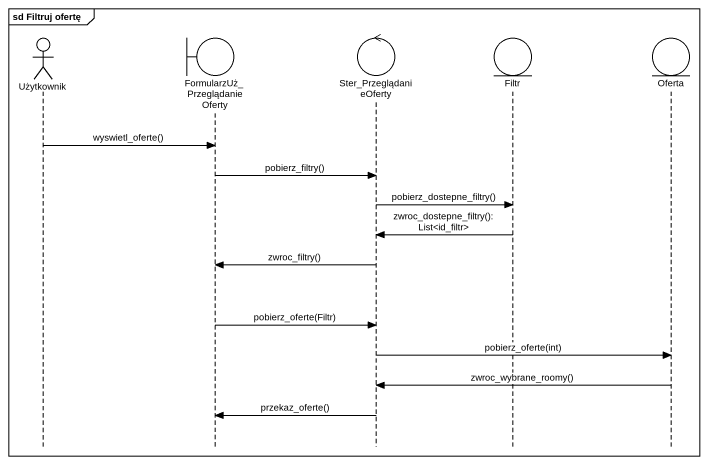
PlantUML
@startuml
mainframe sd Filtruj ofertę
hide footbox
actor Użytkownik
boundary "FormularzUż_PrzeglądanieOferty" as FormularzUż
control Ster_PrzeglądanieOferty
entity Filtr
entity Oferta

Użytkownik -> FormularzUż : wyswietl_oferte()
FormularzUż -> Ster_PrzeglądanieOferty : pobierz_filtry()
Ster_PrzeglądanieOferty -> Filtr : pobierz_dostepne_filtry()
Filtr -> Ster_PrzeglądanieOferty : zwroc_dostepne_filtry(): List<id_filtr>
Ster_PrzeglądanieOferty -> FormularzUż : zwroc_filtry()
FormularzUż -> Ster_PrzeglądanieOferty : pobierz_oferte(Filtr)
Ster_PrzeglądanieOferty -> Oferta : pobierz_oferte(int)
Oferta -> Ster_PrzeglądanieOferty : zwroc_wybrane_roomy()
Ster_PrzeglądanieOferty -> FormularzUż : przekaz_oferte()
@enduml
